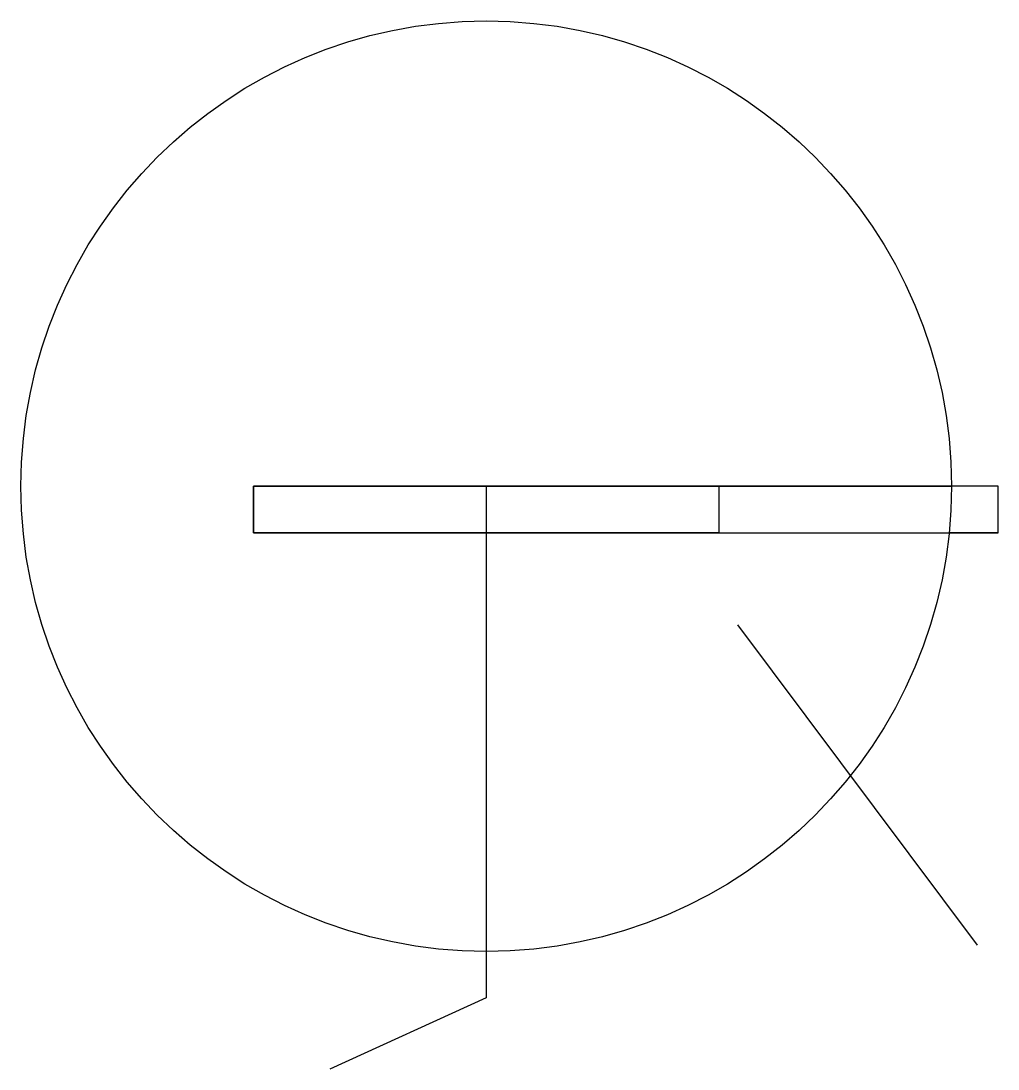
# Model space of a CAD drawing. Extents: x 9 to 11.1, y -1.25 to 1.
import ezdxf

# ---------------------------------------------------------------- set-up
doc = ezdxf.new("R2010")
doc.units = 0
doc.header["$MEASUREMENT"] = 0
doc.layers.get('0').update_dxf_attribs({"linetype": 'CONTINUOUS'})

msp = doc.modelspace()

# ---------------------------------------------------------------- linework, layer by layer
for points in [[(9.5, 0), (11, 0)], [(11, 0), (9.5, 0), (9.5, -0.1), (10, -0.1), (10, -0.1), (10, -1.1)], [(10, -0.1), (10, -1.1), (9.6636, -1.2529)], [(11.1, -0.1), (10.995, -0.1)], [(11.0556, -0.9868), (10.5404, -0.2978)]]:
    msp.add_lwpolyline(points)
for points in [[(9.5, 0), (10.5, 0), (10.5, -0.1), (9.5, -0.1)], [(10, -0.1), (11.1, -0.1), (11.1, 0), (10, 0)]]:
    msp.add_lwpolyline(points, close=True)
msp.add_circle((10, 0), 1)
msp.add_circle((10, 0), 1)

doc.saveas('drawing.dxf')
